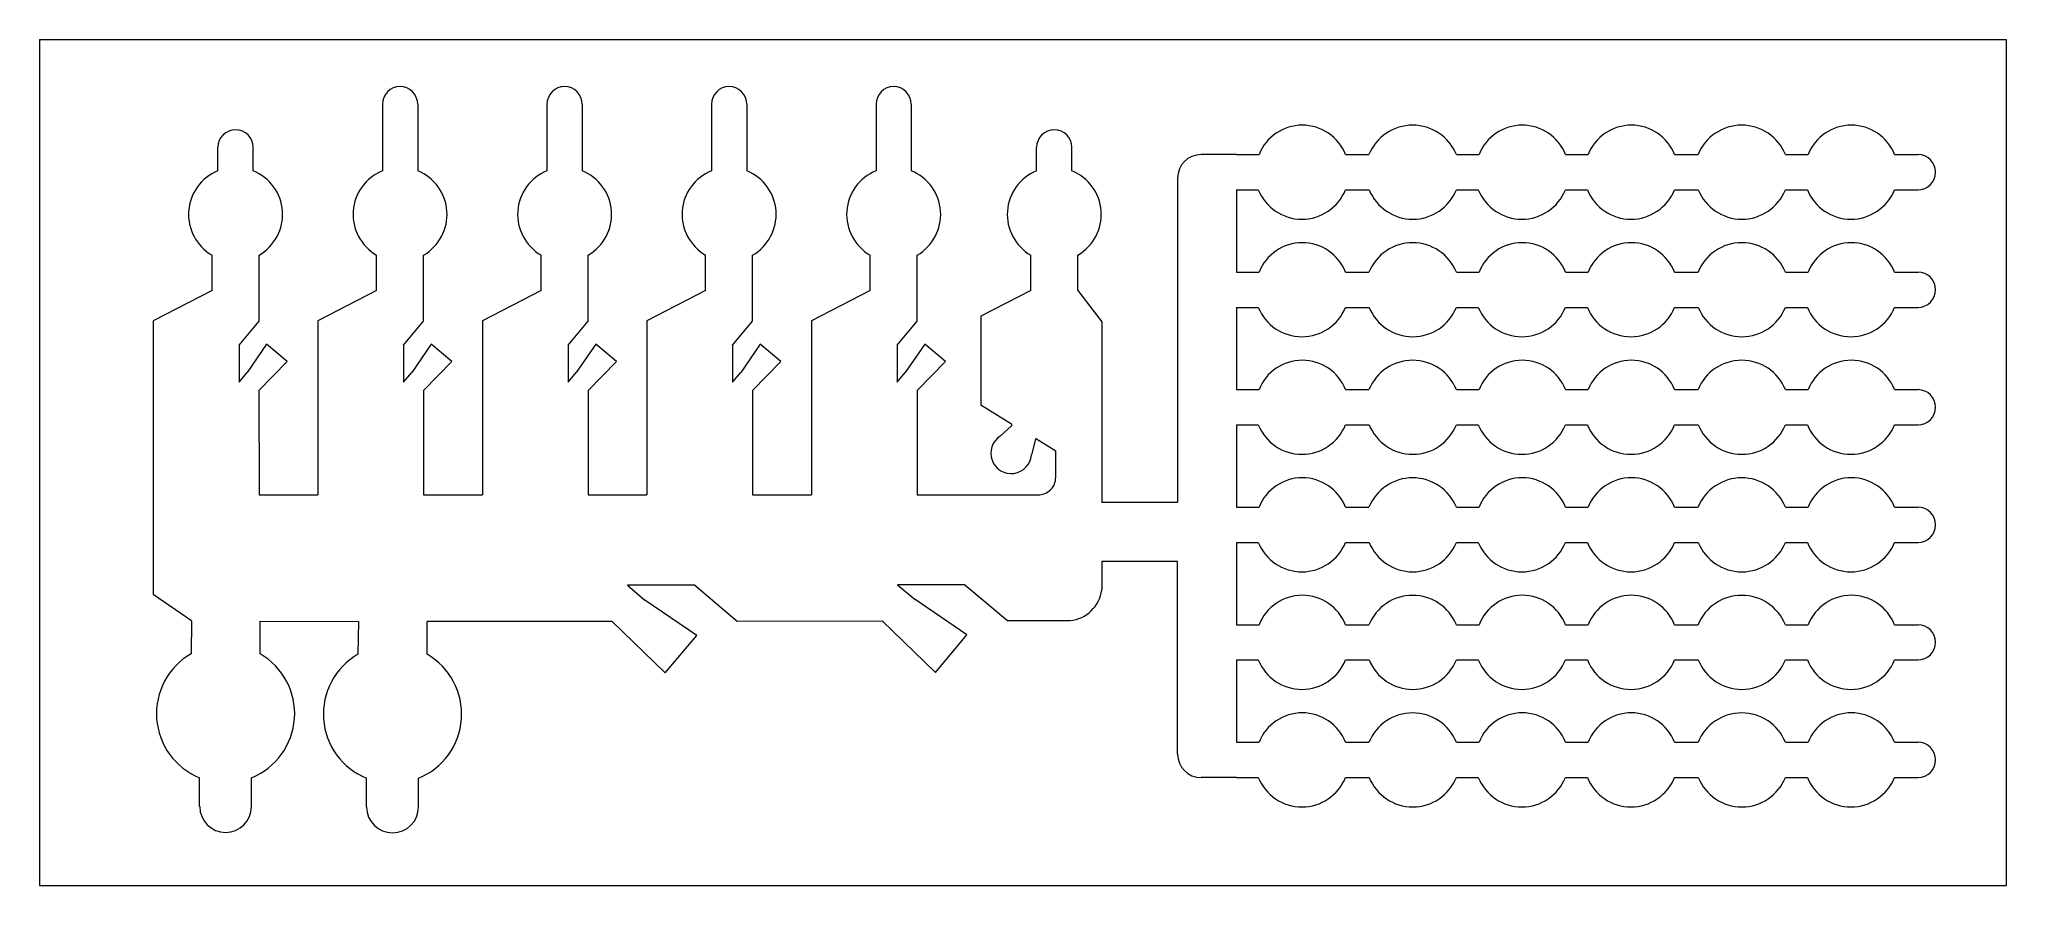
# Model space of a CAD drawing. Header units: millimetres. Extents: x 12.5 to 96.2, y 10.1 to 46.1.
import ezdxf

# ---------------------------------------------------------------- set-up
doc = ezdxf.new("R2010")
doc.units = ezdxf.units.MM
doc.layers.add('Layer1', color=130, linetype='Continuous')

msp = doc.modelspace()

# ---------------------------------------------------------------- linework, layer by layer
at = {"color": 1, "lineweight": 5}
for p, q in [((12.469, 46.09), (96.169, 46.09)), ((12.469, 46.09), (12.469, 10.09)), ((96.169, 10.09), (96.169, 46.09)), ((27.066, 43.33), (27.066, 40.498)), ((28.566, 43.33), (28.566, 40.498)), ((34.066, 43.33), (34.066, 40.498)), ((35.566, 43.33), (35.566, 40.498)), ((41.066, 43.33), (41.066, 40.498)), ((42.566, 43.33), (42.566, 40.498)), ((48.066, 43.33), (48.066, 40.498)), ((49.566, 43.33), (49.566, 40.498)), ((20.066, 40.498), (20.066, 41.498)), ((21.566, 40.498), (21.566, 41.498)), ((54.899, 40.498), (54.899, 41.498)), ((56.399, 40.498), (56.399, 41.498)), ((63.397, 41.189), (61.897, 41.189)), ((63.397, 41.189), (64.362, 41.189)), ((68.039, 41.189), (69.039, 41.189)), ((72.756, 41.189), (73.72, 41.189)), ((77.398, 41.189), (78.362, 41.189)), ((82.04, 41.189), (83.04, 41.189)), ((86.756, 41.189), (87.72, 41.189)), ((91.398, 41.189), (92.398, 41.189)), ((60.897, 40.189), (60.897, 26.382)), ((63.397, 39.689), (64.331, 39.689)), ((63.397, 39.689), (63.397, 36.189)), ((68.039, 39.689), (69.048, 39.689)), ((72.756, 39.689), (73.689, 39.689)), ((77.398, 39.689), (78.331, 39.689)), ((82.04, 39.689), (83.048, 39.689)), ((86.756, 39.689), (87.69, 39.689)), ((91.398, 39.689), (92.398, 39.689)), ((19.816, 35.412), (19.816, 36.912)), ((21.816, 34.095), (21.816, 36.912)), ((26.816, 35.412), (26.816, 36.912)), ((28.816, 34.095), (28.816, 36.912)), ((33.816, 35.412), (33.816, 36.912)), ((35.816, 34.095), (35.816, 36.912)), ((40.816, 35.412), (40.816, 36.912)), ((42.816, 34.095), (42.816, 36.912)), ((47.816, 35.412), (47.816, 36.912)), ((49.816, 34.095), (49.816, 36.912)), ((54.649, 35.412), (54.649, 36.912)), ((56.649, 35.412), (56.649, 36.912)), ((63.397, 36.189), (64.362, 36.189)), ((68.039, 36.189), (69.039, 36.189)), ((72.756, 36.189), (73.72, 36.189)), ((77.398, 36.189), (78.362, 36.189)), ((82.04, 36.189), (83.04, 36.189)), ((86.756, 36.189), (87.72, 36.189)), ((91.398, 36.189), (92.398, 36.189)), ((19.816, 35.412), (17.316, 34.118)), ((26.816, 35.412), (24.316, 34.118)), ((33.816, 35.412), (31.316, 34.118)), ((40.816, 35.412), (38.316, 34.118)), ((47.816, 35.412), (45.316, 34.118)), ((54.649, 35.412), (52.519, 34.309)), ((56.649, 35.412), (57.668, 34.071)), ((63.397, 34.689), (64.331, 34.689)), ((63.397, 34.689), (63.397, 31.189)), ((68.039, 34.689), (69.048, 34.689)), ((72.756, 34.689), (73.689, 34.689)), ((77.398, 34.689), (78.331, 34.689)), ((82.04, 34.689), (83.048, 34.689)), ((86.756, 34.689), (87.69, 34.689)), ((91.398, 34.689), (92.398, 34.689)), ((17.316, 34.118), (17.316, 22.468)), ((20.966, 33.082), (21.816, 34.095)), ((24.316, 34.118), (24.316, 26.712)), ((27.966, 33.082), (28.816, 34.095)), ((31.316, 34.118), (31.316, 26.712)), ((34.966, 33.082), (35.816, 34.095)), ((38.316, 34.118), (38.316, 26.712)), ((41.966, 33.082), (42.816, 34.095)), ((45.316, 34.118), (45.316, 26.712)), ((48.966, 33.082), (49.816, 34.095)), ((52.519, 34.309), (52.519, 30.523)), ((57.668, 34.071), (57.668, 26.382)), ((20.966, 33.082), (20.966, 31.505)), ((27.966, 33.082), (27.966, 31.505)), ((34.966, 33.082), (34.966, 31.505)), ((41.966, 33.082), (41.966, 31.505)), ((48.966, 33.082), (48.966, 31.505)), ((21.812, 31.15), (21.816, 26.712)), ((28.812, 31.15), (28.816, 26.712)), ((35.812, 31.15), (35.816, 26.712)), ((42.812, 31.15), (42.816, 26.712)), ((49.812, 31.15), (49.812, 26.712)), ((63.397, 31.189), (64.362, 31.189)), ((68.039, 31.189), (69.039, 31.189)), ((72.756, 31.189), (73.72, 31.189)), ((77.398, 31.189), (78.362, 31.189)), ((82.04, 31.189), (83.04, 31.189)), ((86.756, 31.189), (87.72, 31.189)), ((91.398, 31.189), (92.398, 31.189)), ((53.827, 29.724), (52.519, 30.523)), ((53.831, 29.651), (53.348, 29.213)), ((63.397, 29.689), (64.331, 29.689)), ((63.397, 29.689), (63.397, 26.189)), ((68.039, 29.689), (69.048, 29.689)), ((72.756, 29.689), (73.689, 29.689)), ((77.398, 29.689), (78.331, 29.689)), ((82.04, 29.689), (83.048, 29.689)), ((86.756, 29.689), (87.69, 29.689)), ((91.398, 29.689), (92.398, 29.689)), ((54.846, 29.077), (54.679, 28.414)), ((55.71, 28.577), (54.888, 29.086)), ((55.71, 27.462), (55.71, 28.577)), ((21.816, 26.712), (24.316, 26.712)), ((28.816, 26.712), (31.316, 26.712)), ((35.816, 26.712), (38.316, 26.712)), ((42.816, 26.712), (45.316, 26.712)), ((49.812, 26.712), (54.96, 26.712)), ((60.897, 26.382), (57.668, 26.382)), ((63.397, 26.189), (64.362, 26.189)), ((68.039, 26.189), (69.039, 26.189)), ((72.756, 26.189), (73.72, 26.189)), ((77.398, 26.189), (78.362, 26.189)), ((82.04, 26.189), (83.04, 26.189)), ((86.756, 26.189), (87.72, 26.189)), ((91.398, 26.189), (92.398, 26.189)), ((63.397, 24.689), (64.331, 24.689)), ((63.397, 24.689), (63.397, 21.189)), ((68.039, 24.689), (69.048, 24.689)), ((72.756, 24.689), (73.689, 24.689)), ((77.398, 24.689), (78.331, 24.689)), ((82.04, 24.689), (83.048, 24.689)), ((86.756, 24.689), (87.69, 24.689)), ((91.398, 24.689), (92.398, 24.689)), ((60.897, 23.879), (57.668, 23.879)), ((57.668, 23.879), (57.668, 22.667)), ((60.897, 15.689), (60.897, 23.879)), ((40.354, 22.865), (37.488, 22.865)), ((40.354, 22.865), (42.163, 21.347)), ((51.845, 22.885), (48.979, 22.885)), ((51.845, 22.885), (53.654, 21.367)), ((18.939, 21.348), (17.316, 22.468)), ((18.939, 21.348), (18.922, 19.951)), ((21.862, 21.341), (26.043, 21.328)), ((21.862, 19.951), (21.862, 21.341)), ((26.043, 21.328), (26.025, 19.931)), ((36.843, 21.328), (28.965, 21.322)), ((28.965, 19.931), (28.965, 21.322)), ((42.163, 21.347), (48.333, 21.348)), ((53.654, 21.367), (56.324, 21.367)), ((63.397, 21.189), (64.362, 21.189)), ((68.039, 21.189), (69.039, 21.189)), ((72.756, 21.189), (73.72, 21.189)), ((77.398, 21.189), (78.362, 21.189)), ((82.04, 21.189), (83.04, 21.189)), ((86.756, 21.189), (87.72, 21.189)), ((91.398, 21.189), (92.398, 21.189)), ((63.397, 19.689), (64.331, 19.689)), ((63.397, 19.689), (63.397, 16.189)), ((68.039, 19.689), (69.048, 19.689)), ((72.756, 19.689), (73.689, 19.689)), ((77.398, 19.689), (78.331, 19.689)), ((82.04, 19.689), (83.048, 19.689)), ((86.756, 19.689), (87.69, 19.689)), ((91.398, 19.689), (92.398, 19.689)), ((63.397, 16.189), (64.362, 16.189)), ((68.039, 16.189), (69.039, 16.189)), ((72.756, 16.189), (73.72, 16.189)), ((77.398, 16.189), (78.362, 16.189)), ((82.04, 16.189), (83.04, 16.189)), ((86.756, 16.189), (87.72, 16.189)), ((91.398, 16.189), (92.398, 16.189)), ((19.289, 13.457), (19.289, 14.679)), ((21.494, 13.457), (21.494, 14.679)), ((26.393, 13.438), (26.393, 14.66)), ((28.598, 13.438), (28.598, 14.66)), ((63.397, 14.689), (61.897, 14.689)), ((63.397, 14.689), (64.331, 14.689)), ((68.039, 14.689), (69.048, 14.689)), ((72.756, 14.689), (73.689, 14.689)), ((77.398, 14.689), (78.331, 14.689)), ((82.04, 14.689), (83.048, 14.689)), ((86.756, 14.689), (87.69, 14.689)), ((91.398, 14.689), (92.398, 14.689)), ((12.469, 10.09), (96.169, 10.09))]:
    msp.add_line(p, q, dxfattribs=at)
for centre, radius, start, end in [((27.816, 43.33), 0.75, 0, 180), ((34.816, 43.33), 0.75, 0, 180), ((41.816, 43.33), 0.75, 0, 180), ((48.816, 43.33), 0.75, 0, 180), ((20.816, 41.498), 0.75, 0, 180), ((55.649, 41.498), 0.75, 0, 180), ((66.2, 40.463), 1.977, 21.54386, 158.45614), ((70.897, 40.432), 2.007, 22.16424, 157.83576), ((75.559, 40.463), 1.977, 21.54386, 158.45614), ((80.201, 40.463), 1.977, 21.54386, 158.45614), ((84.898, 40.432), 2.007, 22.16424, 157.83576), ((89.559, 40.463), 1.977, 21.54386, 158.45614), ((61.897, 40.189), 1, 90, 180), ((92.398, 40.439), 0.75, 270, 90), ((20.816, 38.644), 2, 112.02431, 240), ((20.816, 38.644), 2, 300, 67.97569), ((27.816, 38.644), 2, 112.02431, 240), ((27.816, 38.644), 2, 300, 67.97569), ((34.816, 38.644), 2, 112.02431, 240), ((34.816, 38.644), 2, 300, 67.97569), ((41.816, 38.644), 2, 112.02431, 240), ((41.816, 38.644), 2, 300, 67.97569), ((48.816, 38.644), 2, 112.02431, 240), ((48.816, 38.644), 2, 300, 67.97569), ((55.649, 38.644), 2, 112.02431, 240), ((55.649, 38.644), 2, 300, 67.97569), ((66.185, 40.439), 2, 202.02431, 337.97569), ((70.902, 40.439), 2, 202.02431, 337.97569), ((75.544, 40.439), 2, 202.02431, 337.97569), ((80.185, 40.439), 2, 202.02431, 337.97569), ((84.902, 40.439), 2, 202.02431, 337.97569), ((89.544, 40.439), 2, 202.02431, 337.97569), ((66.2, 35.463), 1.977, 21.54386, 158.45614), ((70.897, 35.432), 2.007, 22.16424, 157.83576), ((75.559, 35.463), 1.977, 21.54386, 158.45614), ((80.201, 35.463), 1.977, 21.54386, 158.45614), ((84.898, 35.432), 2.007, 22.16424, 157.83576), ((89.559, 35.463), 1.977, 21.54386, 158.45614), ((92.398, 35.439), 0.75, 270, 90), ((66.185, 35.439), 2, 202.02431, 337.97569), ((70.902, 35.439), 2, 202.02431, 337.97569), ((75.544, 35.439), 2, 202.02431, 337.97569), ((80.185, 35.439), 2, 202.02431, 337.97569), ((84.902, 35.439), 2, 202.02431, 337.97569), ((89.544, 35.439), 2, 202.02431, 337.97569), ((66.2, 30.463), 1.977, 21.54386, 158.45614), ((70.897, 30.432), 2.007, 22.16424, 157.83576), ((75.559, 30.463), 1.977, 21.54386, 158.45614), ((80.201, 30.463), 1.977, 21.54386, 158.45614), ((84.898, 30.432), 2.007, 22.16424, 157.83576), ((89.559, 30.463), 1.977, 21.54386, 158.45614), ((92.398, 30.439), 0.75, 270, 90), ((53.805, 29.686), 0.0439, 305.82104, 60.48122), ((66.185, 30.439), 2, 202.02431, 337.97569), ((70.902, 30.439), 2, 202.02431, 337.97569), ((75.544, 30.439), 2, 202.02431, 337.97569), ((80.185, 30.439), 2, 202.02431, 337.97569), ((84.902, 30.439), 2, 202.02431, 337.97569), ((89.544, 30.439), 2, 202.02431, 337.97569), ((53.815, 28.483), 0.866, 122.62014, 355.39975), ((54.871, 29.065), 0.0275, 49.82424, 154.3219), ((54.972, 27.451), 0.738, 269.10066, 0.89934), ((66.2, 25.463), 1.977, 21.54386, 158.45614), ((70.897, 25.432), 2.007, 22.16424, 157.83576), ((75.559, 25.463), 1.977, 21.54386, 158.45614), ((80.201, 25.463), 1.977, 21.54386, 158.45614), ((84.898, 25.432), 2.007, 22.16424, 157.83576), ((89.559, 25.463), 1.977, 21.54386, 158.45614), ((92.398, 25.439), 0.75, 270, 90), ((66.185, 25.439), 2, 202.02431, 337.97569), ((70.902, 25.439), 2, 202.02431, 337.97569), ((75.544, 25.439), 2, 202.02431, 337.97569), ((80.185, 25.439), 2, 202.02431, 337.97569), ((84.902, 25.439), 2, 202.02431, 337.97569), ((89.544, 25.439), 2, 202.02431, 337.97569), ((56.181, 22.861), 1.5, 275.48097, 352.60198), ((66.2, 20.463), 1.977, 21.54386, 158.45614), ((70.897, 20.432), 2.007, 22.16424, 157.83576), ((75.559, 20.463), 1.977, 21.54386, 158.45614), ((80.201, 20.463), 1.977, 21.54386, 158.45614), ((84.898, 20.432), 2.007, 22.16424, 157.83576), ((89.559, 20.463), 1.977, 21.54386, 158.45614), ((92.398, 20.439), 0.75, 270, 90), ((20.392, 17.405), 2.94, 120, 247.97569), ((20.392, 17.405), 2.94, 292.02431, 60), ((27.495, 17.385), 2.94, 120, 247.97569), ((27.495, 17.385), 2.94, 292.02431, 60), ((66.185, 20.439), 2, 202.02431, 337.97569), ((70.902, 20.439), 2, 202.02431, 337.97569), ((75.544, 20.439), 2, 202.02431, 337.97569), ((80.185, 20.439), 2, 202.02431, 337.97569), ((84.902, 20.439), 2, 202.02431, 337.97569), ((89.544, 20.439), 2, 202.02431, 337.97569), ((66.2, 15.463), 1.977, 21.54386, 158.45614), ((70.897, 15.432), 2.007, 22.16424, 157.83576), ((75.559, 15.463), 1.977, 21.54386, 158.45614), ((80.201, 15.463), 1.977, 21.54386, 158.45614), ((84.898, 15.432), 2.007, 22.16424, 157.83576), ((89.559, 15.463), 1.977, 21.54386, 158.45614), ((92.398, 15.439), 0.75, 270, 90), ((61.897, 15.689), 1, 180, 270), ((66.185, 15.439), 2, 202.02431, 337.97569), ((70.902, 15.439), 2, 202.02431, 337.97569), ((75.544, 15.439), 2, 202.02431, 337.97569), ((80.185, 15.439), 2, 202.02431, 337.97569), ((84.902, 15.439), 2, 202.02431, 337.97569), ((89.544, 15.439), 2, 202.02431, 337.97569), ((20.392, 13.457), 1.102, 180, 0), ((27.495, 13.438), 1.102, 180, 0)]:
    msp.add_arc(centre, radius, start, end, dxfattribs=at)
at = {"layer": 'Layer1', "color": 1, "lineweight": 5}
for p, q in [((22.139, 33.129), (21.311, 31.916)), ((23.019, 32.391), (22.139, 33.129)), ((29.139, 33.129), (28.311, 31.916)), ((30.019, 32.391), (29.139, 33.129)), ((36.139, 33.129), (35.311, 31.916)), ((37.019, 32.391), (36.139, 33.129)), ((43.139, 33.129), (42.311, 31.916)), ((44.019, 32.391), (43.139, 33.129)), ((50.139, 33.129), (49.311, 31.916)), ((51.019, 32.391), (50.139, 33.129)), ((20.966, 31.505), (21.311, 31.916)), ((23.019, 32.391), (21.812, 31.15)), ((27.966, 31.505), (28.311, 31.916)), ((30.019, 32.391), (28.812, 31.15)), ((34.966, 31.505), (35.311, 31.916)), ((37.019, 32.391), (35.812, 31.15)), ((41.966, 31.505), (42.311, 31.916)), ((44.019, 32.391), (42.812, 31.15)), ((48.966, 31.505), (49.311, 31.916)), ((51.019, 32.391), (49.812, 31.15)), ((37.488, 22.865), (38.236, 22.238)), ((48.979, 22.885), (49.726, 22.258)), ((40.44, 20.735), (38.236, 22.238)), ((51.93, 20.755), (49.726, 22.258)), ((39.098, 19.136), (36.843, 21.328)), ((50.589, 19.156), (48.333, 21.348)), ((39.098, 19.136), (40.44, 20.735)), ((50.589, 19.156), (51.93, 20.755))]:
    msp.add_line(p, q, dxfattribs=at)

doc.saveas('drawing.dxf')
